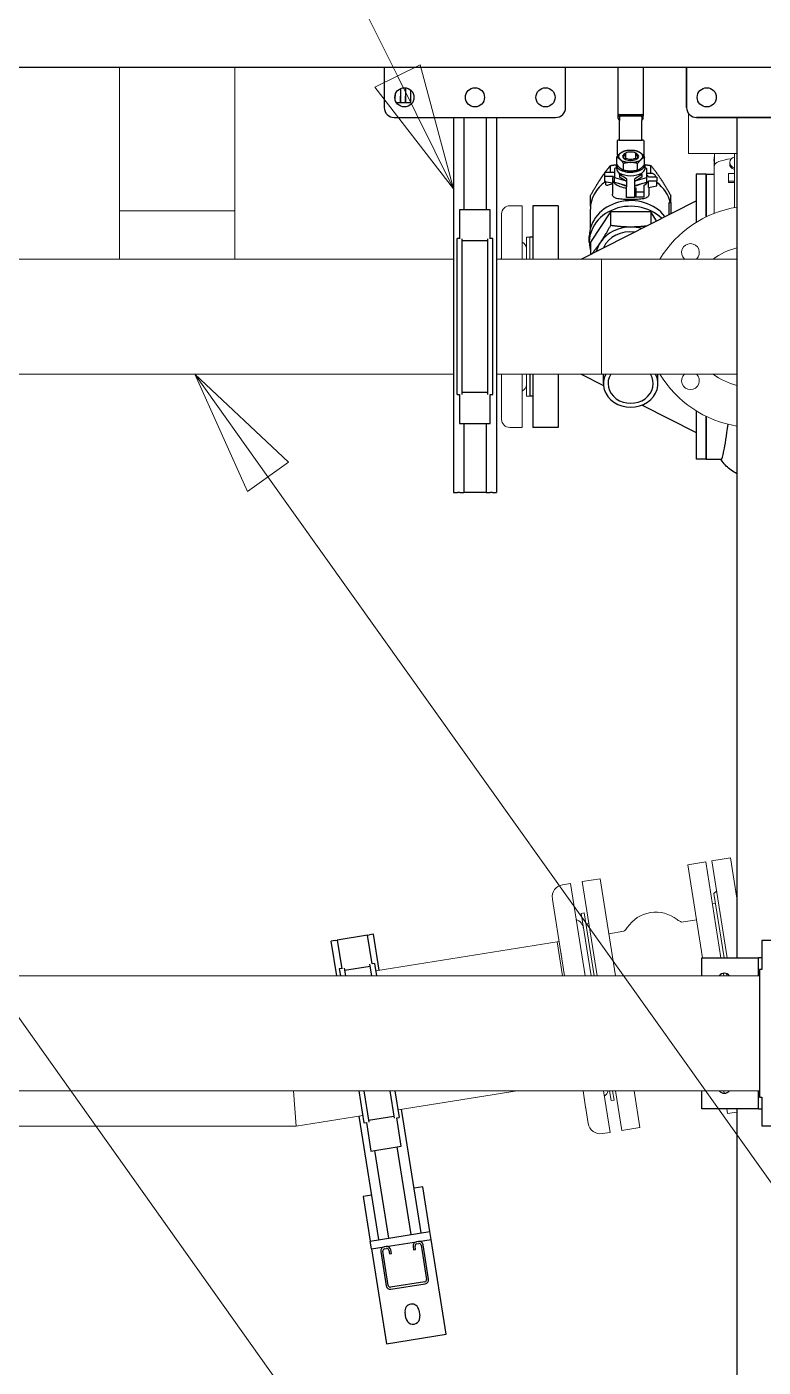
# Model space of a CAD drawing. Header units: millimetres. Extents: x 0 to 157650, y 0 to 89100.
# Drawn here: x 95804 to 97996, y 55340 to 59330 of the extents above; entities that cross this region are included whole.
import ezdxf

# ---------------------------------------------------------------- set-up
doc = ezdxf.new("R2010")
doc.units = ezdxf.units.MM
doc.header["$LTSCALE"] = 150
doc.layers.add('P_Biomass (BM)', color=150, linetype='Continuous', lineweight=18, true_color=0x007fff)
doc.layers.add('Symbol', color=7, linetype='Continuous', lineweight=18)
doc.layers.add('Visible', color=7, linetype='Continuous', lineweight=25)

# ---------------------------------------------------------------- blocks, each defined once
blk = doc.blocks.new('Balloon5')
at = {"layer": 'Symbol'}
blk.add_line((627.135, 391.896), (645.596, 365.939), dxfattribs=at)
blk = doc.blocks.new('Balloon6')
at = {"layer": 'Symbol'}
for p, q in [((643.477, 386.602), (642.026, 388.638)), ((643.884, 386.893), (642.026, 388.638)), ((642.026, 388.638), (643.07, 386.312)), ((643.07, 386.312), (643.884, 386.893)), ((643.477, 386.602), (658.203, 365.937))]:
    blk.add_line(p, q, dxfattribs=at)
at = {"layer": 'Symbol', "flags": 128}
blk.add_lwpolyline([(643.884, 386.893), (642.026, 388.638), (643.07, 386.312), (643.884, 386.893)], dxfattribs=at)
at = {"layer": 'Symbol'}
blk.add_solid([(643.884, 386.893), (642.026, 388.638), (643.07, 386.312), (643.884, 386.893)], dxfattribs=at)
blk = doc.blocks.new('Balloon50')
at = {"layer": 'Symbol'}
for p, q in [((646.048, 394.559), (637.363, 412.02)), ((646.496, 394.781), (645.6, 394.336)), ((647.161, 392.32), (646.496, 394.781)), ((646.048, 394.559), (647.161, 392.32)), ((645.6, 394.336), (647.161, 392.32))]:
    blk.add_line(p, q, dxfattribs=at)
at = {"layer": 'Symbol', "flags": 128}
blk.add_lwpolyline([(645.6, 394.336), (647.161, 392.32), (646.496, 394.781), (645.6, 394.336)], dxfattribs=at)
at = {"layer": 'Symbol'}
blk.add_solid([(645.6, 394.336), (647.161, 392.32), (646.496, 394.781), (645.6, 394.336)], dxfattribs=at)

msp = doc.modelspace()

# ---------------------------------------------------------------- linework, layer by layer
at = {"layer": 'P_Biomass (BM)'}
for p, q in [((96080, 59210), (96080, 58782.2)), ((96422.9, 59210), (96422.9, 58782.2)), ((97773.9, 59072), (97773.9, 58953.2)), ((97773.9, 58953.2), (97917.9, 58953.2)), ((97850.9, 58919.4), (97850.9, 58953.2)), ((97910.4, 58791.7), (97910.4, 58953.2)), ((97850.4, 58774.6), (97850.4, 58917.1)), ((97896.6, 58920.3), (97896.6, 58926.2)), ((97910.4, 58893.7), (97892.2, 58893.7)), ((97892.2, 58893.7), (97892.2, 58870.2)), ((97910.4, 58870.2), (97892.2, 58870.2)), ((97892.2, 58870.2), (97892.2, 58866.8)), ((97892.2, 58866.8), (97910.4, 58866)), ((96080, 58782.2), (96422.9, 58782.2)), ((96080, 58638.7), (96080, 58782.2)), ((96422.9, 58782.2), (96080, 58782.2)), ((96422.9, 58638.7), (96422.9, 58782.2)), ((97278.9, 58797.2), (97241.4, 58797.2)), ((97278.9, 58797.2), (97278.9, 58638.7)), ((97217.4, 58773.2), (97217.4, 58638.7)), ((97290.9, 58704.2), (97290.9, 58638.7)), ((97301.4, 58704.2), (97290.9, 58704.2)), ((97301.4, 58704.2), (97301.4, 58638.7)), ((93626.4, 58638.7), (97074.2, 58638.7)), ((97201.7, 58638.7), (97514.4, 58638.7)), ((97514.4, 58638.7), (97514.4, 58295.8)), ((97917.9, 58638.7), (97514.4, 58638.7)), ((93626.4, 58295.8), (97074.2, 58295.8)), ((97201.7, 58295.8), (97514.4, 58295.8)), ((97217.4, 58295.8), (97217.4, 58161.2)), ((97278.9, 58295.8), (97278.9, 58137.2)), ((97290.9, 58295.8), (97290.9, 58230.2)), ((97514.4, 58295.8), (97917.9, 58295.8)), ((97301.4, 58230.2), (97290.9, 58230.2)), ((97278.9, 58137.2), (97241.4, 58137.2)), ((97824.8, 56843.7), (97771.5, 56835.2)), ((97771.5, 56835.2), (97815.6, 56558.7)), ((97824.8, 56843.7), (97870.3, 56558.7)), ((97842.6, 56846.6), (97898.8, 56855.5)), ((97888.5, 56558.7), (97842.6, 56846.6)), ((97917.9, 56735.8), (97898.8, 56855.5)), ((97510.8, 56793.6), (97457.4, 56785.1)), ((97457.4, 56785.1), (97502.1, 56505.2)), ((97510.8, 56793.6), (97556.8, 56505.2)), ((97421.9, 56779.5), (97398.2, 56775.7)), ((97421.9, 56779.5), (97465.6, 56505.2)), ((97848.8, 56750.3), (97856.9, 56756.9)), ((97879.4, 56558.7), (97848.8, 56750.3)), ((97368.3, 56734.4), (97369.8, 56725.2)), ((97370.7, 56719.4), (97369.8, 56725.2)), ((97370.7, 56719.4), (97393.8, 56574.5)), ((97853.5, 56720.7), (97844.6, 56719.3)), ((97463.2, 56691.9), (97454.3, 56690.4)), ((97454.3, 56690.4), (97483.9, 56505.2)), ((97463.2, 56691.9), (97493, 56505.2)), ((97797.5, 56671.8), (97752.9, 56664.7)), ((97477.3, 56660.7), (97468.4, 56659.3)), ((97581.5, 56637.4), (97536.8, 56630.2)), ((97388.7, 56606.6), (96842.9, 56519.5)), ((97388.7, 56606.6), (97382.8, 56605.7)), ((97382.8, 56605.7), (97398.8, 56505.2)), ((97396.8, 56555.5), (97393.8, 56574.5)), ((97396.8, 56555.5), (97404.9, 56505.2)), ((90252.9, 56505.2), (97984.7, 56505.2)), ((97877.7, 56512.1), (97878.8, 56505.2)), ((97887.9, 56505.2), (97887, 56511.2)), ((90252.9, 56162.3), (97984.7, 56162.3)), ((96605.9, 56057.3), (96597.5, 56162.3)), ((97263.8, 56162.3), (96908.9, 56105.7)), ((97459.6, 56162.3), (97467.3, 56114.2)), ((97520.3, 56162.3), (97540, 56038.8)), ((97538.6, 56162.3), (97543.2, 56133.5)), ((97547.7, 56162.3), (97552.1, 56134.9)), ((97556.8, 56162.3), (97575.6, 56044.5)), ((97611.5, 56162.3), (97628.9, 56053)), ((97878.8, 56162.3), (97879.9, 56155.2)), ((97469, 56103.4), (97467.3, 56114.2)), ((97552.1, 56134.9), (97543.2, 56133.5)), ((97887.4, 56108.7), (97889.6, 56094.6)), ((96803.7, 56088.9), (96605.9, 56057.3)), ((97469, 56103.4), (97475.1, 56064.9)), ((97917.9, 56099.1), (97889.6, 56094.6)), ((96605.9, 56057.3), (95642.9, 56057.3)), ((97540, 56038.8), (97516.3, 56035)), ((97628.9, 56053), (97575.6, 56044.5))]:
    msp.add_line(p, q, dxfattribs=at)
for centre, radius, start, end in [((97241.4, 58773.2), 24, 90, 180), ((97970.4, 58467.2), 330, 99.1465, 148.6982), ((97269.9, 58669.7), 21, 0, 64.6231), ((97779.5, 58658.1), 26.3, 312.1262, 227.8738), ((97970.4, 58467.2), 211.5, 104.3604, 125.8417), ((97269.9, 58264.7), 21, 295.3769, 0), ((97970.4, 58467.2), 330, 211.3018, 260.8535), ((97779.5, 58276.3), 26.3, 132.1262, 47.8738), ((97970.4, 58467.2), 211.5, 234.1583, 255.6396), ((97241.4, 58161.2), 24, 180, 270), ((97403.9, 56740.1), 36, 99.0647, 189.0647), ((97428.8, 56640.8), 33, 9.0647, 72.029), ((97676.6, 56592), 102.2, 51.5657, 146.5637), ((97771.4, 56711.6), 50.4, 231.5657, 248.3946), ((97549.3, 56676.1), 50.4, 309.7347, 326.5637), ((97503.5, 56172.7), 33, 306.1004, 341.5403), ((97510.7, 56070.6), 36, 189.0647, 279.0647)]:
    msp.add_arc(centre, radius, start, end, dxfattribs=at)
for centre, major_axis, ratio, start_param, end_param in [((97970.4, 58917.1), (-120, 0), 0.207079, 5.327408, 6.283185), ((97913.4, 58926.2), (-16.8, 0), 0.978324, 4.891923, 7.674447)]:
    msp.add_ellipse(centre, major_axis=major_axis, ratio=ratio, start_param=start_param, end_param=end_param, dxfattribs=at)
for points, knots in [([(97910.4, 58906.1), (97909.2, 58906.1), (97907.9, 58906.3), (97904.6, 58907.3), (97902.7, 58908.4), (97899.8, 58910.9), (97898.6, 58912.5), (97897, 58916.1), (97896.6, 58918.2), (97896.6, 58920.3)], [-2.6249193, -2.6249193, -2.6249193, -2.6249193, -2.4860529, -2.4860529, -2.2351859, -2.2351859, -2.0235457, -2.0235457, -1.8119056, -1.8119056, -1.8119056, -1.8119056]), ([(97369.8, 56725.2), (97369.8, 56725.2), (97369.8, 56725.2), (97369.7, 56725.6), (97369.8, 56725.6), (97369.9, 56724.7), (97370.1, 56723.8), (97370.4, 56721.6), (97370.5, 56720.6), (97370.7, 56719.4)], [-2.3553859, -2.3553859, -2.3553859, -2.3553859, -2.3490312, -2.3490312, -2.0439715, -2.0439715, -1.7543596, -1.7543596, -1.56067, -1.56067, -1.56067, -1.56067]), ([(97393.8, 56574.5), (97393.8, 56574.4), (97393.8, 56574.4), (97394.1, 56572.7), (97394.5, 56570.6), (97395.3, 56566), (97395.6, 56563.5), (97396.3, 56559.1), (97396.6, 56557.3), (97396.8, 56555.5)], [-2.3553852, -2.3553852, -2.3553852, -2.3553852, -2.3488819, -2.3488819, -2.0438878, -2.0438878, -1.7543331, -1.7543331, -1.56067, -1.56067, -1.56067, -1.56067]), ([(97467.3, 56114.2), (97467.3, 56114.1), (97467.3, 56114.1), (97467.7, 56111.7), (97468, 56109.7), (97468.6, 56106.4), (97468.8, 56105.2), (97468.9, 56103.9), (97469, 56103.6), (97469, 56103.4)], [-2.3553852, -2.3553852, -2.3553852, -2.3553852, -2.3488819, -2.3488819, -2.0438878, -2.0438878, -1.7543331, -1.7543331, -1.56067, -1.56067, -1.56067, -1.56067])]:
    msp.add_open_spline(points, degree=3, knots=knots, dxfattribs=at)
at = {"layer": 'Visible'}
for p, q in [((84687.9, 59210), (99387.9, 59210)), ((96867.9, 59210), (96867.9, 59090)), ((97407.9, 59090), (97407.9, 59210)), ((97767.9, 59090), (97767.9, 59210)), ((97767.9, 59210), (97767.9, 59090)), ((96915.9, 59145.8), (96915.9, 59123)), ((96915.9, 59145.8), (96915.9, 59123)), ((96930.9, 59148.3), (96930.9, 59123)), ((96930.9, 59148.3), (96930.9, 59123)), ((96945.9, 59142.1), (96945.9, 59123)), ((96900.9, 59129.1), (96900.9, 59123)), ((96900.9, 59110.8), (96900.9, 59123)), ((96903.7, 59105), (96915.9, 59105)), ((96915.9, 59105), (96915.9, 59123)), ((96915.9, 59123), (96915.9, 59105)), ((96915.9, 59105), (96930.9, 59105)), ((96930.9, 59105), (96930.9, 59123)), ((96930.9, 59123), (96930.9, 59105)), ((96930.9, 59105), (96945.9, 59105)), ((96945.9, 59123), (96945.9, 59105)), ((96897.9, 59060), (97377.9, 59060)), ((97074.2, 59060), (97074.2, 57944)), ((97104.5, 59060), (97104.5, 58785.2)), ((97171.4, 59060), (97171.4, 58785.2)), ((97201.7, 59060), (97201.7, 57944)), ((98277.9, 59060), (97797.9, 59060)), ((97797.9, 59060), (98277.9, 59060)), ((97917.9, 59060), (97917.9, 56558.7)), ((97183.7, 58785.2), (97092.2, 58785.2)), ((97092.2, 58785.2), (97092.2, 58699.1)), ((97183.7, 58699.1), (97183.7, 58785.2)), ((97092.2, 58699.4), (97084.7, 58699.4)), ((97084.7, 58235.1), (97084.7, 58699.4)), ((97099.7, 58235.3), (97099.7, 58699.1)), ((97176.2, 58235.3), (97176.2, 58699.1)), ((97191.2, 58699.4), (97183.7, 58699.4)), ((97191.2, 58235.1), (97191.2, 58699.4)), ((97176.2, 58693.1), (97099.7, 58693.1)), ((97214.4, 58638.7), (97214.4, 58638.7)), ((97217.4, 58638.7), (97214.4, 58638.7)), ((97084.7, 58235.1), (97092.2, 58235.1)), ((97092.2, 58235.3), (97092.2, 58149.2)), ((97176.2, 58241.3), (97099.7, 58241.3)), ((97183.7, 58149.2), (97183.7, 58235.3)), ((97183.7, 58235.1), (97191.2, 58235.1)), ((97092.2, 58149.2), (97183.7, 58149.2)), ((97104.5, 58149.2), (97104.5, 57944)), ((97171.4, 58149.2), (97171.4, 57944)), ((97074.2, 57944), (97086.2, 57944)), ((97092.5, 57944), (97086.2, 57944)), ((97092.5, 57944), (97104.5, 57944)), ((97171.4, 57944), (97104.5, 57944)), ((97171.4, 57944), (97183.4, 57944)), ((97189.7, 57944), (97183.4, 57944)), ((97189.7, 57944), (97201.7, 57944)), ((96818.4, 56625.4), (96728, 56611)), ((96818.4, 56625.4), (96824.3, 56626.4)), ((96831.9, 56540.4), (96818.4, 56625.4)), ((96836.1, 56628.3), (96824.3, 56626.4)), ((96853.2, 56521.2), (96836.1, 56628.3)), ((96722.1, 56610.1), (96710.2, 56608.2)), ((96726.7, 56505.2), (96710.2, 56608.2)), ((96722.1, 56610.1), (96728, 56611)), ((96728, 56611), (96741.6, 56526)), ((97992.2, 56609.7), (97992.2, 56523.5)), ((98083.7, 56609.7), (97992.2, 56609.7)), ((97812.9, 56505.2), (97812.9, 56558.7)), ((97812.9, 56558.7), (97982, 56558.7)), ((97992.2, 56558.7), (97982, 56558.7)), ((97982, 56505.2), (97982, 56558.7)), ((96741.5, 56526.2), (96734.1, 56525.1)), ((96734.1, 56525.1), (96737.3, 56505.2)), ((96749, 56527.2), (96752.5, 56505.2)), ((96749.9, 56521.3), (96825.5, 56533.3)), ((96824.5, 56539.2), (96830, 56505.2)), ((96839.3, 56541.8), (96831.9, 56540.7)), ((96839.3, 56541.8), (96845.1, 56505.2)), ((97984.7, 56523.9), (97984.7, 56143.6)), ((97992.2, 56523.9), (97984.7, 56523.9)), ((96792, 56162.3), (96807.3, 56066.6)), ((96807.2, 56162.3), (96822, 56069.2)), ((96884.7, 56162.3), (96897.6, 56081.2)), ((96899.8, 56162.3), (96912.4, 56083.3)), ((97812.9, 56108.7), (97812.9, 56162.3)), ((97982, 56108.7), (97982, 56162.3)), ((96977.9, 55739.5), (96919.2, 56107.3)), ((97982, 56108.7), (97812.9, 56108.7)), ((97917.9, 56108.7), (97917.9, 51672.5)), ((97982, 56108.7), (97992.2, 56108.7)), ((97984.7, 56143.6), (97992.2, 56143.6)), ((97992.2, 56143.9), (97992.2, 56057.7)), ((96852, 55719.4), (96793.3, 56087.2)), ((96807.3, 56066.6), (96814.7, 56067.7)), ((96814.6, 56068), (96828.2, 55983)), ((96821.1, 56075.1), (96896.6, 56087.2)), ((96905, 56082.2), (96912.4, 56083.3)), ((96918.6, 55997.4), (96905, 56082.4)), ((97992.2, 56057.7), (98083.7, 56057.7)), ((96828.2, 55983), (96918.6, 55997.4)), ((96881.9, 55724.2), (96840.3, 55984.9)), ((96948, 55734.7), (96906.4, 55995.4)), ((96982.7, 55876.2), (96956.8, 55872.1)), ((97003.9, 55743.7), (96982.7, 55876.2)), ((96830.9, 55852), (96804.9, 55847.9)), ((96804.9, 55847.9), (96826.1, 55715.3)), ((96826.1, 55715.3), (97003.9, 55743.7)), ((96829.9, 55691.6), (96826.1, 55715.3)), ((96873.9, 55698.6), (96963.6, 55712.9)), ((96969.9, 55713.9), (96963.6, 55712.9)), ((96964.6, 55707), (96970.8, 55708)), ((96969.9, 55713.9), (97007.6, 55720)), ((97007.6, 55720), (97003.9, 55743.7)), ((97052.7, 55437.8), (97007.6, 55720)), ((96829.9, 55691.6), (96867.7, 55697.6)), ((96829.9, 55691.6), (96874.9, 55409.4)), ((96857.7, 55683.9), (96874, 55581.7)), ((96879.9, 55582.6), (96863.6, 55684.8)), ((96873.9, 55698.6), (96867.7, 55697.6)), ((96868.6, 55691.7), (96874.8, 55692.7)), ((96881.7, 55687.7), (96883.3, 55677.3)), ((96883.3, 55677.3), (96889.3, 55678.3)), ((96889.3, 55678.3), (96887.6, 55688.7)), ((96953.7, 55699.2), (96955.3, 55688.8)), ((96955.3, 55688.8), (96961.3, 55689.8)), ((96961.3, 55689.8), (96959.6, 55700.1)), ((96977.7, 55703), (96994, 55600.8)), ((96999.9, 55601.8), (96983.6, 55704)), ((96989, 55593.9), (96886.8, 55577.6)), ((96887.7, 55571.7), (96989.9, 55588)), ((96971.3, 55509.9), (96974.1, 55492.1)), ((96932.6, 55485.5), (96929.8, 55503.2)), ((96874.9, 55409.4), (97052.7, 55437.8))]:
    msp.add_line(p, q, dxfattribs=at)
at = {"layer": 'Visible', "color": 9, "true_color": 0xc0c0c0}
for p, q in [((97563.9, 59065.2), (97563.9, 59210)), ((97638.9, 59210), (97638.9, 59065.2)), ((97563.9, 59057.4), (97563.9, 59065.2)), ((97568.4, 59069.1), (97634.4, 59069.1)), ((97568.4, 59065.2), (97634.4, 59065.2)), ((97568.4, 59062.2), (97568.4, 59065.2)), ((97568.4, 59062.2), (97568.4, 59051.3)), ((97634.4, 59062.2), (97634.4, 59065.2)), ((97634.4, 59062.2), (97634.4, 59051.3)), ((97638.9, 59057.4), (97638.9, 59065.2)), ((97568.4, 58992.4), (97568.4, 59051.3)), ((97634.4, 58992.4), (97634.4, 59051.3)), ((97562.4, 58947.7), (97562.4, 58991.2)), ((97566.9, 58992.4), (97635.9, 58992.4)), ((97640.4, 58991.2), (97640.4, 58947.7)), ((97559.8, 58920.9), (97559.8, 58941.3)), ((97562.4, 58947.7), (97562.4, 58944.7)), ((97586.4, 58954.1), (97586.4, 58939.4)), ((97616.4, 58939.4), (97616.4, 58954.1)), ((97640.4, 58947.7), (97640.4, 58944.7)), ((97643, 58920.9), (97643, 58941.3)), ((97541.6, 58896.1), (97541.6, 58917.2)), ((97559.4, 58910.3), (97553.4, 58908.6)), ((97553.4, 58908.6), (97553.4, 58880.9)), ((97559.4, 58907.7), (97559.4, 58918.1)), ((97580.6, 58902.9), (97580.6, 58923.3)), ((97622.2, 58902.9), (97622.2, 58923.3)), ((97639.7, 58916.6), (97643.3, 58916.5)), ((97642.1, 58919.7), (97643.3, 58919.8)), ((97643.3, 58919.8), (97643.3, 58916.5)), ((97643.3, 58916.5), (97643.3, 58906.1)), ((97649.4, 58908.6), (97643.3, 58910.4)), ((97649.4, 58880.9), (97649.4, 58908.6)), ((97661.2, 58893.6), (97661.2, 58917.2)), ((97850.4, 58931.9), (97850.4, 58917.1)), ((97553.4, 58896.1), (97523.2, 58896.1)), ((97523.2, 58896.1), (97523.2, 58884.1)), ((97549.5, 58884.1), (97523.2, 58884.1)), ((97523.2, 58884.1), (97523.2, 58869.6)), ((97523.2, 58869.6), (97547.4, 58865.5)), ((97527.6, 58860.7), (97527.6, 58868.9)), ((97547.4, 58876.6), (97547.4, 58831.7)), ((97553.4, 58867.9), (97553.4, 58880.9)), ((97553.4, 58880.9), (97587.6, 58871)), ((97553.4, 58867.9), (97589.4, 58857.5)), ((97568.4, 58890.1), (97568.4, 58894.7)), ((97589.4, 58877.7), (97568.4, 58890.1)), ((97568.4, 58890.1), (97568.4, 58882.3)), ((97589.4, 58869.9), (97568.4, 58882.3)), ((97589.4, 58877.7), (97589.4, 58853.1)), ((97634.4, 58890.1), (97613.4, 58877.7)), ((97634.4, 58882.3), (97613.4, 58869.9)), ((97613.4, 58853.1), (97613.4, 58877.7)), ((97613.4, 58857.5), (97649.4, 58867.9)), ((97615.2, 58871), (97649.4, 58880.9)), ((97634.4, 58890.1), (97634.4, 58894.7)), ((97634.4, 58890.1), (97634.4, 58882.3)), ((97640.4, 58857.9), (97640.4, 58837.5)), ((97658.4, 58893.7), (97649.4, 58893.7)), ((97649.4, 58867.9), (97649.4, 58880.9)), ((97679.5, 58882.6), (97654.1, 58882.6)), ((97654.1, 58851.8), (97654.1, 58870.6)), ((97679.5, 58870.6), (97654.1, 58870.6)), ((97675.2, 58882.6), (97675.2, 58885.3)), ((97679.5, 58882.6), (97679.5, 58870.6)), ((97679.5, 58856.9), (97679.5, 58870.6)), ((97796.4, 58891.7), (97796.4, 58747.6)), ((97826.4, 58891.7), (97796.4, 58891.7)), ((97826.4, 58764.1), (97826.4, 58891.7)), ((97826.4, 58891.7), (97850.4, 58891.7)), ((97826.4, 58891.7), (97826.4, 58764.1)), ((97481.9, 58796.5), (97481.9, 58827.5)), ((97589.4, 58822), (97589.4, 58853.1)), ((97613.4, 58822), (97589.4, 58822)), ((97613.4, 58822), (97613.4, 58853.1)), ((97616.4, 58850.6), (97616.4, 58837.5)), ((97640.4, 58837.5), (97616.4, 58837.5)), ((97616.4, 58837.5), (97616.4, 58823)), ((97640.4, 58823), (97616.4, 58823)), ((97640.4, 58837.5), (97640.4, 58823)), ((97654.1, 58851.8), (97679.5, 58856.9)), ((97655.4, 58852.1), (97655.4, 58831.7)), ((97720.9, 58806.8), (97720.9, 58827.5)), ((97310.4, 58797.2), (97310.4, 58638.7)), ((97385.4, 58797.2), (97310.4, 58797.2)), ((97385.4, 58797.2), (97385.4, 58638.7)), ((97454.4, 58638.7), (97796.4, 58812.2)), ((97481.4, 58729.2), (97481.4, 58787.2)), ((97541.6, 58778.8), (97481.9, 58689.2)), ((97661.2, 58778.8), (97541.6, 58778.8)), ((97541.6, 58778.8), (97541.6, 58738.5)), ((97678.7, 58752.5), (97661.2, 58778.8)), ((97661.2, 58778.8), (97661.2, 58743.6)), ((97715.7, 58771.3), (97715.7, 58806.8)), ((97715.7, 58806.8), (97721.4, 58806.8)), ((97721.4, 58806.8), (97721.4, 58774.2)), ((97310.4, 58704.2), (97301.4, 58704.2)), ((97478.4, 58689.2), (97478.4, 58705.9)), ((97481.9, 58689.2), (97481.9, 58652.6)), ((97301.4, 58295.8), (97301.4, 58230.2)), ((97310.4, 58295.8), (97310.4, 58137.2)), ((97385.4, 58295.8), (97385.4, 58137.2)), ((97454.4, 58295.8), (97520.7, 58262.1)), ((97520.4, 58267.7), (97520.4, 58295.8)), ((97682.4, 58267.7), (97682.4, 58295.8)), ((97310.4, 58230.2), (97301.4, 58230.2)), ((97635.3, 58204), (97796.4, 58122.2)), ((97796.4, 58186.8), (97796.4, 58042.7)), ((97826.4, 58042.7), (97826.4, 58170.3)), ((97826.4, 58170.3), (97826.4, 58042.7)), ((97385.4, 58137.2), (97310.4, 58137.2)), ((97826.4, 58042.7), (97796.4, 58042.7)), ((97826.4, 58042.7), (97850.4, 58042.7)), ((97850.4, 58042.7), (97870.4, 58042.5))]:
    msp.add_line(p, q, dxfattribs=at)
at = {"layer": 'Visible'}
for centre in [(96927.9, 59120), (97137.9, 59120), (97347.9, 59120), (97827.9, 59120), (97827.9, 59120)]:
    msp.add_circle(centre, 28.5, dxfattribs=at)
for centre, radius, start, end in [((96897.9, 59090), 30, 180, 270), ((97377.9, 59090), 30, 270, 0), ((97797.9, 59090), 30, 180, 270), ((97797.9, 59090), 30, 180, 270), ((97880.4, 56491.2), 21, 41.6276, 138.3724), ((97880.4, 56176.2), 21, 221.6276, 318.3724), ((96965.5, 55701.1), 12, 99.0647, 189.0647), ((96965.5, 55701.1), 6, 99.0647, 189.0647), ((96971.7, 55702.1), 12, 9.0647, 99.0647), ((96971.7, 55702.1), 6, 9.0647, 99.0647), ((96869.5, 55685.8), 12, 99.0647, 189.0647), ((96869.5, 55685.8), 6, 99.0647, 189.0647), ((96875.8, 55686.8), 12, 9.0647, 99.0647), ((96875.8, 55686.8), 6, 9.0647, 99.0647), ((96988.1, 55599.9), 6, 279.0647, 9.0647), ((96988.1, 55599.9), 12, 279.0647, 9.0647), ((96885.8, 55583.6), 12, 189.0647, 279.0647), ((96885.8, 55583.6), 6, 189.0647, 279.0647), ((96950.5, 55506.5), 21, 9.0647, 189.0647), ((96953.4, 55488.8), 21, 189.0647, 9.0647)]:
    msp.add_arc(centre, radius, start, end, dxfattribs=at)
at = {"layer": 'Visible', "color": 9, "true_color": 0xc0c0c0}
for centre, major_axis, ratio, start_param, end_param in [((97568.4, 59065.2), (-4.5, 0), 0.866025, 4.712389, 6.283185), ((97568.4, 59057.4), (-4.5, 0), 0.866025, 0, 1.570796), ((97634.4, 59065.2), (4.5, 0), 0.866025, 0, 1.570796), ((97634.4, 59057.4), (4.5, 0), 0.866025, 4.712389, 6.283185), ((97566.9, 58991.2), (-4.5, 0), 0.258819, 4.712389, 6.283185), ((97635.9, 58991.2), (4.5, 0), 0.258819, 0, 1.570796), ((97566.9, 58947.7), (-4.5, 0), 0.258819, 4.934865, 6.283185), ((97601.4, 58944.1), (-36, 0), 0.5, 5.759587, 6.806784), ((97601.4, 58944.1), (-36, 0), 0.5, 4.712389, 5.759587), ((97601.4, 58944.1), (-24, 0), 0.5, 5.387521, 7.17885), ((97601.4, 58942.3), (-21, 0), 0.5, 5.507992, 7.058379), ((97601.4, 58946.7), (21, 0), 0.5, 0.775193, 2.366399), ((97601.4, 58946.7), (-21, 0), 0.5, 0.775193, 2.366399), ((97601.4, 58944.1), (-36, 0), 0.5, 3.665191, 4.712389), ((97601.4, 58944.1), (24, 0), 0.5, 5.387521, 7.17885), ((97601.4, 58942.3), (21, 0), 0.5, 5.507992, 7.058379), ((97601.4, 58944.1), (36, 0), 0.5, 5.759587, 6.806784), ((97635.9, 58947.7), (4.5, 0), 0.258819, 0, 1.348321), ((97601.4, 58918.1), (-42, 0), 0.5, 6.139838, 9.346238), ((97601.4, 58907.7), (-42, 0), 0.5, 0, 0.666946), ((97601.4, 58944.1), (36, 0), 0.5, 3.665191, 4.712389), ((97601.4, 58944.1), (-24, 0), 0.5, 0.895665, 2.245928), ((97601.4, 58944.1), (36, 0), 0.5, 4.712389, 5.759587), ((97601.4, 58907.7), (42, 0), 0.5, 5.616239, 6.204645), ((97601.4, 58918.1), (42, 0), 0.5, 0.07854, 0.143348), ((97601.4, 58787.2), (-120, 0), 0.866025, 5.377642, 6.283185), ((97601.4, 58770.4), (-120, 0), 0.866025, 5.179154, 5.207353), ((97601.4, 58876.6), (-54, 0), 0.5, 6.001705, 7.629889), ((97601.4, 58907.7), (-42, 0), 0.5, 0.666946, 2.474646), ((97601.4, 58876.6), (-42, 0), 0.5, 0.666946, 1.281045), ((97601.4, 58876.6), (-42, 0), 0.5, 1.860548, 2.474646), ((97601.4, 58876.6), (54, 0), 0.5, 5.519399, 6.059092), ((97601.4, 58876.6), (54, 0), 0.5, 0.224093, 0.475882), ((97658.4, 58885.3), (16.8, 0), 0.5, 5.953044, 7.853982), ((97601.4, 58787.2), (120, 0), 0.866025, 0.189836, 0.862152), ((97601.4, 58705.9), (-123, 0), 0.866025, 3.731566, 6.283185), ((97601.4, 58876.6), (-54, 0), 0.5, 1.794889, 1.852276), ((97601.4, 58689.2), (-123, 0), 0.866025, 3.867644, 6.521919), ((97601.4, 58644.2), (103.5, 0), 0.866025, 1.570796, 2.617994), ((97601.4, 58644.2), (-87.2, 0), 0.866025, 4.580532, 5.90431), ((97601.4, 58644.2), (103.5, 0), 0.866025, 1.257017, 1.570796), ((97601.4, 58644.2), (-103.5, 0), 0.866025, 5.759587, 6.086232), ((97601.4, 58666.7), (-81, 0), 0.866025, 6.195574, 6.20367), ((97601.4, 58267.7), (81, 0), 0.866025, 2.730219, 6.694559), ((97601.4, 58267.7), (67.3, 0), 0.866025, 2.639226, 6.785552)]:
    msp.add_ellipse(centre, major_axis=major_axis, ratio=ratio, start_param=start_param, end_param=end_param, dxfattribs=at)
for points, weights in [([(97559.8, 58941.3), (97565.4, 58948.9), (97570.2, 58953.1)], [1.66506350946, 1.79385662014, 1.79385662014]), ([(97570.2, 58935.1), (97565.4, 58939.3), (97559.8, 58941.3)], [1.79385662014, 1.79385662014, 1.66506350946]), ([(97570.2, 58953.1), (97575.1, 58957.3), (97580.6, 58959.3)], [1.79385662014, 1.79385662014, 1.66506350946]), ([(97601.4, 58962.1), (97591.8, 58962.1), (97580.6, 58959.3)], [1.79385662014, 1.79385662014, 1.66506350946]), ([(97586.4, 58934.7), (97586.4, 58937.3), (97586.4, 58939.4)], [1.14874156311, 1.12552357002, 1.09389498572]), ([(97622.2, 58959.3), (97611.1, 58962.1), (97601.4, 58962.1)], [1.66506350946, 1.79385662014, 1.79385662014]), ([(97616.4, 58939.4), (97616.4, 58937.3), (97616.4, 58934.7)], [1.09389498572, 1.12552357002, 1.14874156311]), ([(97622.2, 58959.3), (97627.8, 58957.3), (97632.6, 58953.1)], [1.66506350946, 1.79385662014, 1.79385662014]), ([(97632.6, 58953.1), (97637.4, 58948.9), (97643, 58941.3)], [1.79385662014, 1.79385662014, 1.66506350946]), ([(97643, 58941.3), (97637.4, 58939.3), (97632.6, 58935.1)], [1.66506350946, 1.79385662014, 1.79385662014]), ([(97525.1, 58896.1), (97532.9, 58906.6), (97541.6, 58917.2)], [1.74942371409, 1.7175900622, 1.65050105335]), ([(97541.6, 58917.2), (97550.9, 58918.5), (97559.5, 58919.4)], [1.65050105335, 1.6853449553, 1.71067895767]), ([(97570.2, 58909.1), (97565.4, 58913.3), (97559.8, 58920.9)], [1.79385662014, 1.79385662014, 1.66506350946]), ([(97580.6, 58923.3), (97575.1, 58930.9), (97570.2, 58935.1)], [1.66506350946, 1.79385662014, 1.79385662014]), ([(97580.6, 58902.9), (97575.1, 58905), (97570.2, 58909.1)], [1.66506350946, 1.79385662014, 1.79385662014]), ([(97601.4, 58926.1), (97591.8, 58926.1), (97580.6, 58923.3)], [1.79385662014, 1.79385662014, 1.66506350946]), ([(97601.4, 58900.1), (97591.8, 58900.1), (97580.6, 58902.9)], [1.79385662014, 1.79385662014, 1.66506350946]), ([(97622.2, 58923.3), (97611.1, 58926.1), (97601.4, 58926.1)], [1.66506350946, 1.79385662014, 1.79385662014]), ([(97622.2, 58902.9), (97611.1, 58900.1), (97601.4, 58900.1)], [1.66506350946, 1.79385662014, 1.79385662014]), ([(97632.6, 58935.1), (97627.8, 58930.9), (97622.2, 58923.3)], [1.79385662014, 1.79385662014, 1.66506350946]), ([(97632.6, 58909.1), (97627.8, 58905), (97622.2, 58902.9)], [1.79385662014, 1.79385662014, 1.66506350946]), ([(97643, 58920.9), (97637.4, 58913.3), (97632.6, 58909.1)], [1.66506350946, 1.79385662014, 1.79385662014]), ([(97643.3, 58919.4), (97651.9, 58918.5), (97661.2, 58917.2)], [1.71082158508, 1.68544309067, 1.65050105335]), ([(97661.2, 58917.2), (97677.2, 58897.8), (97691, 58877)], [1.65050105335, 1.77816775413, 1.77816775413]), ([(97481.9, 58827.5), (97497.9, 58856.2), (97511.8, 58877)], [1.65050105335, 1.77816775413, 1.77816775413]), ([(97511.8, 58877), (97517.4, 58885.5), (97523.2, 58893.4)], [1.77816775413, 1.77816775413, 1.7569106363]), ([(97691, 58877), (97704.9, 58856.2), (97720.9, 58827.5)], [1.77816775413, 1.77816775413, 1.65050105335]), ([(97541.6, 58738.5), (97525.6, 58709.8), (97511.8, 58689)], [1.65050105335, 1.77816775413, 1.77816775413]), ([(97601.4, 58733.8), (97573.7, 58733.8), (97541.6, 58738.5)], [1.77816775413, 1.77816775413, 1.65050105335]), ([(97647.6, 58736.7), (97623.4, 58733.8), (97601.4, 58733.8)], [1.69757677532, 1.77816775413, 1.77816775413]), ([(97511.8, 58689), (97500.1, 58671.5), (97487.1, 58655.3)], [1.77816775413, 1.77816775413, 1.68729214266])]:
    msp.add_rational_spline(points, weights, degree=2, dxfattribs=at)
msp.add_open_spline([(97850.4, 58931.9), (97850.4, 58935.5), (97850.6, 58939.1), (97850.9, 58942.7)], degree=3, dxfattribs=at)
for points, knots in [([(97544.4, 58861.8), (97542.2, 58860.8), (97539.9, 58859.8), (97535.6, 58858.4), (97533.7, 58858), (97530.8, 58857.8), (97529.6, 58857.9), (97528, 58858.8), (97527.6, 58859.6), (97527.6, 58860.7)], [-2.73692, -2.73692, -2.73692, -2.73692, -2.4860529, -2.4860529, -2.2351859, -2.2351859, -2.0235457, -2.0235457, -1.8119056, -1.8119056, -1.8119056, -1.8119056]), ([(97655.4, 58831.7), (97655.4, 58829.9), (97655.1, 58828.3), (97653.7, 58825.4), (97652.6, 58824.1), (97649.9, 58821.9), (97648.1, 58821), (97644.2, 58819.4), (97642, 58818.8), (97637.2, 58817.8), (97634.5, 58817.4), (97628.7, 58816.7), (97625.5, 58816.5), (97618.9, 58816.1), (97615.4, 58816), (97608.4, 58815.8), (97604.8, 58815.8), (97598, 58815.8), (97594.4, 58815.8), (97587.4, 58816), (97583.9, 58816.1), (97577.3, 58816.5), (97574.1, 58816.7), (97568.3, 58817.4), (97565.6, 58817.8), (97560.8, 58818.8), (97558.6, 58819.4), (97554.7, 58821), (97553, 58821.9), (97550.2, 58824.1), (97549.1, 58825.4), (97547.7, 58828.3), (97547.4, 58829.9), (97547.4, 58831.7)], [-5.511633, -5.511633, -5.511633, -5.511633, -5.166863, -5.166863, -4.822094, -4.822094, -4.477324, -4.477324, -4.132555, -4.132555, -3.78837, -3.78837, -3.444186, -3.444186, -3.100001, -3.100001, -2.755816, -2.755816, -2.411632, -2.411632, -2.067447, -2.067447, -1.723262, -1.723262, -1.379078, -1.379078, -1.034308, -1.034308, -0.689539, -0.689539, -0.344769, -0.344769, 0, 0, 0, 0]), ([(97870.4, 58042.5), (97873, 58042.4), (97875.9, 58051.1), (97882.8, 58085.8), (97886.8, 58112.6), (97891.6, 58146.8)], [28.044424, 28.044424, 28.044424, 28.044424, 33.013939, 33.013939, 38.252493, 38.252493, 38.252493, 38.252493]), ([(97917.9, 57999.6), (97911.9, 58002.5), (97906.1, 58006), (97890.3, 58017.2), (97881, 58026.4), (97872.1, 58038.6), (97870.7, 58040.5), (97869.5, 58042.5)], [5.730037, 5.730037, 5.730037, 5.730037, 6.396595, 6.396595, 7.672723, 7.672723, 7.905461, 7.905461, 7.905461, 7.905461])]:
    msp.add_open_spline(points, degree=3, knots=knots, dxfattribs=at)

# ---------------------------------------------------------------- block references
at = {"layer": 'Symbol', "xscale": 150, "yscale": 150, "zscale": 150}
for name in ['Balloon50', 'Balloon5', 'Balloon6']:
    msp.add_blockref(name, (0, 0), dxfattribs=at)

doc.saveas('drawing.dxf')
